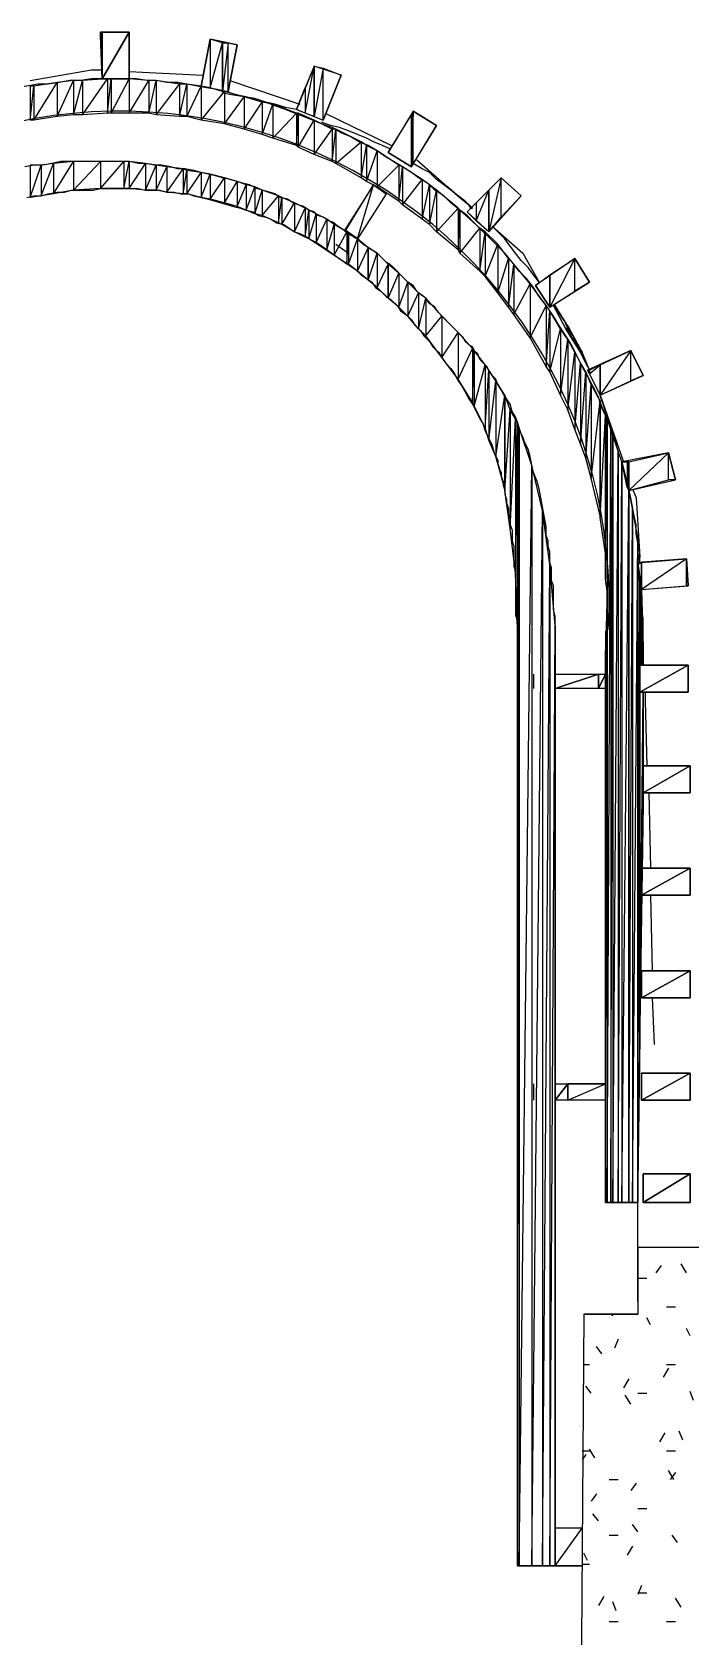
# Model space of a CAD drawing. Extents: x -3 to 1587, y 0 to 1122.
# Drawn here: x 810.4 to 869, y 907 to 1049.8 of the extents above; entities that cross this region are included whole.
import ezdxf

# ---------------------------------------------------------------- set-up
doc = ezdxf.new("R2010")
doc.units = 0
doc.layers.add('Page_1', color=7, linetype='CONTINUOUS')

msp = doc.modelspace()

# ---------------------------------------------------------------- linework, layer by layer
at = {"layer": 'Page_1', "color": 2}
for points in [[(816.48, 1049.7567), (816.48, 1049.4367), (816.48, 1049.4367), (816.48, 1049.7567), (816.48, 1049.4367), (816.64, 1049.7567)], [(816.48, 1049.4367), (816.64, 1049.7567), (816.64, 1045.5967)], [(819.04, 1049.7567), (819.04, 1049.7567), (819.04, 1045.5967), (819.04, 1049.7567), (819.04, 1045.5967), (816.64, 1045.5967)], [(816.64, 1045.5967), (816.64, 1049.7567), (819.04, 1049.7567)], [(825.44, 1044.9567), (826.24, 1049.1167), (826.24, 1044.7967)], [(826.24, 1049.1167), (826.24, 1044.7967), (827.36, 1048.7967)], [(826.24, 1044.7967), (827.36, 1048.7967), (827.36, 1044.4767)], [(827.36, 1044.4767), (827.84, 1044.4767), (827.84, 1048.7967)], [(827.36, 1044.4767), (827.36, 1048.7967), (827.84, 1048.7967)], [(827.84, 1044.4767), (827.84, 1048.7967), (828.64, 1048.6367)], [(812.64, 1045.2767), (812.64, 1042.2367), (814.08, 1045.4367)], [(812.64, 1042.2367), (814.08, 1045.4367), (814.08, 1042.3967)], [(814.08, 1045.4367), (814.08, 1042.3967), (814.88, 1045.4367)], [(814.08, 1042.3967), (814.88, 1045.4367), (814.88, 1042.3967)], [(814.88, 1045.4367), (814.88, 1042.3967), (817.12, 1045.5967)], [(814.88, 1042.3967), (817.12, 1045.5967), (817.12, 1042.5567)], [(817.12, 1045.5967), (817.12, 1042.5567), (817.44, 1045.5967)], [(817.12, 1042.5567), (817.44, 1045.5967), (817.44, 1042.5567)], [(817.44, 1045.5967), (817.44, 1042.5567), (819.04, 1045.5967)], [(817.44, 1042.5567), (819.04, 1045.5967), (819.04, 1042.5567)], [(819.04, 1045.5967), (819.04, 1042.5567), (820.8, 1045.4367)], [(819.04, 1042.5567), (820.8, 1045.4367), (820.8, 1042.5567)], [(820.8, 1045.4367), (820.8, 1042.5567), (821.44, 1045.4367)], [(820.8, 1042.5567), (821.44, 1045.4367), (821.44, 1042.3967)], [(821.44, 1045.4367), (821.44, 1042.3967), (823.52, 1045.1167)], [(834.72, 1044.7967), (834.72, 1042.5567), (835.52, 1046.7167)], [(834.72, 1042.5567), (835.52, 1046.7167), (835.52, 1042.2367)], [(835.52, 1042.2367), (835.52, 1046.7167), (836.32, 1046.5567)], [(835.52, 1042.2367), (836.32, 1041.9167), (836.32, 1046.5567)], [(836.32, 1041.9167), (836.32, 1046.5567), (837.92, 1045.9167)], [(810.24, 1044.9567), (810.24, 1041.9167), (810.56, 1044.9567)], [(810.24, 1041.9167), (810.56, 1044.9567), (810.56, 1041.9167)], [(810.56, 1044.9567), (810.56, 1041.9167), (812.64, 1045.2767)], [(810.56, 1041.9167), (812.64, 1045.2767), (812.64, 1042.2367)], [(821.44, 1042.3967), (823.52, 1045.1167), (823.52, 1042.2367)], [(823.52, 1045.1167), (823.52, 1042.2367), (824.16, 1045.1167)], [(823.52, 1042.2367), (824.16, 1045.1167), (824.16, 1042.2367)], [(824.16, 1045.1167), (824.16, 1042.2367), (825.44, 1044.9567)], [(824.16, 1042.2367), (825.44, 1044.9567), (825.44, 1041.9167)], [(825.44, 1044.9567), (825.44, 1041.9167), (827.52, 1044.4767)], [(825.44, 1041.9167), (827.52, 1044.4767), (827.52, 1041.5967)], [(827.52, 1044.4767), (827.52, 1041.5967), (829.28, 1043.9967)], [(827.52, 1041.5967), (829.28, 1043.9967), (829.28, 1041.1167)], [(829.28, 1043.9967), (829.28, 1041.1167), (830.88, 1043.5167)], [(833.92, 1042.8767), (834.72, 1044.7967), (834.72, 1042.5567)], [(829.28, 1041.1167), (830.88, 1043.5167), (830.88, 1040.6367)], [(830.88, 1043.5167), (830.88, 1040.6367), (831.84, 1043.3567)], [(830.88, 1040.6367), (831.84, 1043.3567), (831.84, 1040.3167)], [(831.84, 1043.3567), (831.84, 1040.3167), (833.92, 1042.5567)], [(831.84, 1040.3167), (833.92, 1042.5567), (833.92, 1039.6767)], [(833.92, 1042.5567), (833.92, 1039.6767), (834.08, 1042.5567)], [(833.92, 1039.6767), (834.08, 1042.5567), (834.08, 1039.5167)], [(834.08, 1042.5567), (834.08, 1039.5167), (835.52, 1041.9167)], [(844.16, 1037.7567), (844.32, 1038.0767), (844.32, 1042.7167)], [(844.16, 1037.7567), (844.16, 1042.3967), (844.32, 1042.7167)], [(844.32, 1038.0767), (844.32, 1042.7167), (846.4, 1041.4367)], [(834.08, 1039.5167), (835.52, 1041.9167), (835.52, 1038.8767)], [(835.52, 1041.9167), (835.52, 1038.8767), (837.12, 1041.1167)], [(835.52, 1038.8767), (837.12, 1041.1167), (837.12, 1038.2367)], [(837.12, 1041.1167), (837.12, 1038.2367), (837.44, 1041.1167)], [(837.12, 1038.2367), (837.44, 1041.1167), (837.44, 1038.0767)], [(837.44, 1041.1167), (837.44, 1038.0767), (839.68, 1039.9967)], [(842.08, 1039.0367), (844.16, 1042.3967), (844.16, 1037.7567)], [(837.44, 1038.0767), (839.68, 1039.9967), (839.68, 1036.7967)], [(839.68, 1039.9967), (839.68, 1036.7967), (840.16, 1039.6767)], [(839.68, 1036.7967), (840.16, 1039.6767), (840.16, 1036.4767)], [(840.16, 1039.6767), (840.16, 1036.4767), (841.12, 1039.1967)], [(812.32, 1038.0767), (812.32, 1035.3567), (814.08, 1038.2367)], [(812.32, 1035.3567), (814.08, 1038.2367), (814.08, 1035.6767)], [(814.08, 1038.2367), (814.08, 1035.6767), (816.48, 1038.2367)], [(814.08, 1035.6767), (816.48, 1038.2367), (816.48, 1035.8367)], [(816.48, 1038.2367), (816.48, 1035.8367), (818.56, 1038.2367)], [(816.48, 1035.8367), (818.56, 1038.2367), (818.56, 1035.8367)], [(818.56, 1038.2367), (818.56, 1035.8367), (819.04, 1038.2367)], [(818.56, 1035.8367), (819.04, 1038.2367), (819.04, 1035.8367)], [(819.04, 1038.2367), (819.04, 1035.8367), (820.48, 1038.0767)], [(840.16, 1036.4767), (841.12, 1039.1967), (841.12, 1035.9967)], [(841.12, 1039.1967), (841.12, 1035.9967), (843.04, 1037.9167)], [(810.24, 1037.9167), (810.24, 1035.0367), (811.2, 1037.9167)], [(810.24, 1035.0367), (811.2, 1037.9167), (811.2, 1035.1967)], [(811.2, 1037.9167), (811.2, 1035.1967), (812.32, 1038.0767)], [(811.2, 1035.1967), (812.32, 1038.0767), (812.32, 1035.3567)], [(819.04, 1035.8367), (820.48, 1038.0767), (820.48, 1035.6767)], [(820.48, 1038.0767), (820.48, 1035.6767), (821.44, 1037.9167)], [(820.48, 1035.6767), (821.44, 1037.9167), (821.44, 1035.6767)], [(821.44, 1037.9167), (821.44, 1035.6767), (822.4, 1037.7567)], [(821.44, 1035.6767), (822.4, 1037.7567), (822.4, 1035.5167)], [(822.4, 1037.7567), (822.4, 1035.5167), (823.84, 1037.5967)], [(822.4, 1035.5167), (823.84, 1037.5967), (823.84, 1035.3567)], [(823.84, 1037.5967), (823.84, 1035.3567), (824.16, 1037.4367)], [(823.84, 1035.3567), (824.16, 1037.4367), (824.16, 1035.3567)], [(824.16, 1037.4367), (824.16, 1035.3567), (825.44, 1037.2767)], [(824.16, 1035.3567), (825.44, 1037.2767), (825.44, 1035.0367)], [(825.44, 1037.2767), (825.44, 1035.0367), (826.24, 1037.1167)], [(825.44, 1035.0367), (826.24, 1037.1167), (826.24, 1034.8767)], [(826.24, 1037.1167), (826.24, 1034.8767), (827.52, 1036.7967)], [(826.24, 1034.8767), (827.52, 1036.7967), (827.52, 1034.5567)], [(827.52, 1036.7967), (827.52, 1034.5567), (828.64, 1036.4767)], [(841.12, 1035.9967), (843.04, 1037.9167), (843.04, 1034.7167)], [(843.04, 1037.9167), (843.04, 1034.7167), (843.36, 1037.7567)], [(843.04, 1034.7167), (843.36, 1037.7567), (843.36, 1034.3967)], [(843.36, 1037.7567), (843.36, 1034.3967), (845.12, 1036.6367)], [(851.04, 1031.9967), (852.16, 1033.2767), (852.16, 1036.7967)], [(851.04, 1031.9967), (851.04, 1035.6767), (852.16, 1036.7967)], [(852.16, 1033.2767), (852.16, 1036.7967), (853.92, 1035.1967)], [(827.52, 1034.5567), (828.64, 1036.4767), (828.64, 1034.2367)], [(828.64, 1036.4767), (828.64, 1034.2367), (829.44, 1036.1567)], [(828.64, 1034.2367), (829.44, 1036.1567), (829.44, 1033.9167)], [(829.44, 1036.1567), (829.44, 1033.9167), (830.24, 1035.9967)], [(829.44, 1033.9167), (830.24, 1035.9967), (830.24, 1033.5967)], [(830.24, 1035.9967), (830.24, 1033.5967), (830.88, 1035.6767)], [(830.24, 1033.5967), (830.88, 1035.6767), (830.88, 1033.4367)], [(830.88, 1035.6767), (830.88, 1033.4367), (832.32, 1035.1967)], [(838.24, 1032.1567), (838.24, 1032.1567), (839.36, 1031.3567), (838.24, 1032.1567), (839.36, 1031.3567), (839.04, 1031.5167), (838.24, 1032.1567), (839.36, 1031.3567), (840.8, 1036.1567)], [(839.36, 1031.3567), (840.8, 1036.1567), (841.92, 1035.3567)], [(841.92, 1035.3567), (841.92, 1035.3567), (841.92, 1035.3567), (840.8, 1036.1567), (840.8, 1036.1567)], [(843.36, 1034.3967), (845.12, 1036.6367), (845.12, 1033.1167)], [(845.12, 1036.6367), (845.12, 1033.1167), (845.76, 1036.1567)], [(845.12, 1033.1167), (845.76, 1036.1567), (845.76, 1032.6367)], [(845.76, 1036.1567), (845.76, 1032.6367), (846.4, 1035.6767)], [(845.76, 1032.6367), (846.4, 1035.6767), (846.4, 1031.9967)], [(846.4, 1035.6767), (846.4, 1031.9967), (848.32, 1034.0767)], [(849.92, 1034.5567), (849.92, 1032.9567), (851.04, 1035.6767)], [(849.92, 1032.9567), (851.04, 1035.6767), (851.04, 1031.9967)], [(830.88, 1033.4367), (832.32, 1035.1967), (832.32, 1032.7967)], [(832.32, 1035.1967), (832.32, 1032.7967), (832.64, 1035.0367)], [(832.32, 1032.7967), (832.64, 1035.0367), (832.64, 1032.6367)], [(832.64, 1035.0367), (832.64, 1032.6367), (833.76, 1034.5567)], [(832.64, 1032.6367), (833.76, 1034.5567), (833.76, 1031.9967)], [(833.76, 1034.5567), (833.76, 1031.9967), (834.72, 1034.0767)], [(833.76, 1031.9967), (834.72, 1034.0767), (834.72, 1031.5167)], [(834.72, 1034.0767), (834.72, 1031.5167), (835.04, 1033.9167)], [(834.72, 1031.5167), (835.04, 1033.9167), (835.04, 1031.3567)], [(835.04, 1033.9167), (835.04, 1031.3567), (835.68, 1033.5967)], [(846.4, 1031.9967), (848.32, 1034.0767), (848.32, 1030.3967)], [(848.32, 1034.0767), (848.32, 1030.3967), (848.48, 1033.9167)], [(848.32, 1030.3967), (848.48, 1033.9167), (848.48, 1030.0767)], [(848.48, 1033.9167), (848.48, 1030.0767), (850.24, 1032.3167)], [(849.12, 1033.7567), (849.92, 1034.5567), (849.92, 1032.9567)], [(835.04, 1031.3567), (835.68, 1033.5967), (835.68, 1031.0367)], [(835.68, 1033.5967), (835.68, 1031.0367), (836.64, 1033.1167)], [(835.68, 1031.0367), (836.64, 1033.1167), (836.64, 1030.3967)], [(836.64, 1033.1167), (836.64, 1030.3967), (837.28, 1032.6367)], [(836.64, 1030.3967), (837.28, 1032.6367), (837.28, 1029.9167)], [(837.28, 1032.6367), (837.28, 1029.9167), (838.4, 1031.9967)], [(837.28, 1029.9167), (838.4, 1031.9967), (838.4, 1029.1167)], [(838.4, 1031.9967), (838.4, 1029.1167), (838.56, 1031.8367)], [(838.4, 1029.1167), (838.56, 1031.8367), (838.56, 1029.1167)], [(838.56, 1031.8367), (838.56, 1029.1167), (839.36, 1031.3567)], [(838.56, 1029.1167), (839.36, 1031.3567), (839.36, 1028.4767)], [(839.04, 1031.5167), (839.04, 1031.5167), (839.36, 1031.3567), (839.04, 1031.5167), (839.36, 1031.3567), (839.2, 1031.5167)], [(839.36, 1031.3567), (839.2, 1031.5167), (839.2, 1031.5167)], [(839.36, 1031.3567), (839.36, 1028.4767), (840.32, 1030.5567)], [(848.48, 1030.0767), (850.24, 1032.3167), (850.24, 1028.4767)], [(850.24, 1032.3167), (850.24, 1028.4767), (850.72, 1031.9967)], [(850.24, 1028.4767), (850.72, 1031.9967), (850.72, 1027.9967)], [(850.72, 1031.9967), (850.72, 1027.9967), (851.84, 1030.8767)], [(839.36, 1028.4767), (840.32, 1030.5567), (840.32, 1027.6767)], [(840.32, 1030.5567), (840.32, 1027.6767)], [(840.32, 1027.6767), (840.32, 1030.5567), (840.32, 1030.5567)], [(840.32, 1030.5567), (840.32, 1027.6767), (841.12, 1030.0767)], [(840.32, 1027.6767), (841.12, 1030.0767), (841.12, 1027.0367)], [(841.12, 1030.0767), (841.12, 1027.0367), (842.08, 1029.1167)], [(850.72, 1027.9967), (851.84, 1030.8767), (851.84, 1026.5567)], [(851.84, 1030.8767), (851.84, 1026.5567), (852.8, 1029.5967)], [(851.84, 1026.5567), (852.8, 1029.5967), (852.8, 1025.2767)], [(852.8, 1029.5967), (852.8, 1025.2767), (853.28, 1029.1167)], [(856.48, 1025.2767), (858.72, 1026.7167), (858.72, 1029.5967)], [(856.48, 1025.2767), (856.48, 1028.1567), (858.72, 1029.5967)], [(858.72, 1026.7167), (858.72, 1029.5967), (860, 1027.5167)], [(841.12, 1027.0367), (842.08, 1029.1167), (842.08, 1026.0767)], [(842.08, 1029.1167), (842.08, 1026.0767)], [(842.08, 1026.0767), (842.08, 1029.1167), (842.08, 1029.1167)], [(842.08, 1029.1167), (842.08, 1026.0767), (843.04, 1028.3167)], [(842.08, 1026.0767), (843.04, 1028.3167), (843.04, 1025.2767)], [(843.04, 1028.3167), (843.04, 1025.2767), (843.84, 1027.5167)], [(852.8, 1025.2767), (853.28, 1029.1167), (853.28, 1024.6367)], [(853.28, 1029.1167), (853.28, 1024.6367), (854.72, 1027.3567)], [(843.04, 1025.2767), (843.84, 1027.5167), (843.84, 1024.4767)], [(843.84, 1027.5167), (843.84, 1024.4767), (844.8, 1026.5567)], [(853.28, 1024.6367), (854.72, 1027.3567), (854.72, 1022.5567)], [(854.72, 1027.3567), (854.72, 1022.5567), (856.16, 1025.4367)], [(855.2, 1027.1967), (856.48, 1028.1567), (856.48, 1025.2767)], [(843.84, 1024.4767), (844.8, 1026.5567), (844.8, 1023.3567)], [(844.8, 1026.5567), (844.8, 1023.3567), (845.44, 1026.0767)], [(844.8, 1023.3567), (845.44, 1026.0767), (845.44, 1022.7167)], [(845.44, 1026.0767), (845.44, 1022.7167), (846.88, 1024.4767)], [(854.72, 1022.5567), (856.16, 1025.4367), (856.16, 1019.9967)], [(856.16, 1025.4367), (856.16, 1019.9967), (856.48, 1024.9567)], [(845.44, 1022.7167), (846.88, 1024.4767), (846.88, 1020.7967)], [(846.88, 1024.4767), (846.88, 1020.7967), (848.32, 1023.0367)], [(856.16, 1019.9967), (856.48, 1024.9567), (856.48, 1019.5167)], [(856.48, 1024.9567), (856.48, 1019.5167), (857.44, 1023.3567)], [(846.88, 1020.7967), (848.32, 1023.0367), (848.32, 1018.8767)], [(848.32, 1023.0367), (848.32, 1018.8767), (849.6, 1021.5967)], [(856.48, 1019.5167), (857.44, 1023.3567), (857.44, 1017.4367)], [(857.44, 1023.3567), (857.44, 1017.4367), (858.08, 1022.3967)], [(848.32, 1018.8767), (849.6, 1021.5967), (849.6, 1016.7967)], [(849.6, 1021.5967), (849.6, 1016.7967), (849.76, 1021.4367)], [(849.6, 1016.7967), (849.76, 1021.4367), (849.76, 1016.4767)], [(849.76, 1021.4367), (849.76, 1016.4767), (850.72, 1020.1567)], [(857.44, 1017.4367), (858.08, 1022.3967), (858.08, 1016.1567)], [(858.08, 1022.3967), (858.08, 1016.1567), (858.72, 1021.2767)], [(858.08, 1016.1567), (858.72, 1021.2767), (858.72, 1014.3967)], [(858.72, 1021.2767), (858.72, 1014.3967), (859.2, 1020.3167)], [(860.96, 1017.4367), (863.68, 1018.7167), (863.68, 1021.4367)], [(860.96, 1017.4367), (860.96, 1020.1567), (863.68, 1021.4367)], [(863.68, 1018.7167), (863.68, 1021.4367), (864.8, 1019.1967)], [(849.76, 1016.4767), (850.72, 1020.1567), (850.72, 1014.5567)], [(850.72, 1020.1567), (850.72, 1014.5567), (851.04, 1019.6767)], [(850.72, 1014.5567), (851.04, 1019.6767), (851.04, 1013.4367)], [(851.04, 1019.6767), (851.04, 1013.4367), (851.68, 1018.7167)], [(858.72, 1014.3967), (859.2, 1020.3167), (859.2, 1013.1167)], [(859.2, 1020.3167), (859.2, 1013.1167), (859.68, 1019.5167)], [(859.84, 1019.6767), (860, 1019.6767), (860, 1019.3567)], [(860, 1019.6767), (860, 1019.3567), (860.96, 1020.1567)], [(860, 1019.3567), (860.96, 1020.1567), (860.96, 1017.4367)], [(851.04, 1013.4367), (851.68, 1018.7167), (851.68, 1011.9967)], [(851.68, 1018.7167), (851.68, 1011.9967), (852.48, 1017.4367)], [(859.2, 1013.1167), (859.68, 1019.5167), (859.68, 1011.8367)], [(859.68, 1019.5167), (859.68, 1011.8367), (860.16, 1018.3967)], [(859.68, 1011.8367), (860.16, 1018.3967), (860.16, 1010.0767)], [(860.16, 1018.3967), (860.16, 1010.0767), (860.96, 1016.9567)], [(851.68, 1011.9967), (852.48, 1017.4367), (852.48, 1009.1167)], [(852.48, 1017.4367), (852.48, 1009.1167), (852.48, 1008.9567)], [(852.48, 1009.1167), (852.48, 1017.4367), (852.48, 1017.4367)], [(852.48, 1017.4367), (852.48, 1008.9567), (852.96, 1016.1567)], [(860.16, 1010.0767), (860.96, 1016.9567), (860.96, 1006.7167)], [(860.96, 1016.9567), (860.96, 1006.7167), (860.96, 1016.7967)], [(860.96, 1006.7167), (860.96, 1016.7967), (860.96, 1006.5567)], [(860.96, 1016.7967), (860.96, 1006.5567), (861.44, 1015.6767)], [(852.48, 1008.9567), (852.96, 1016.1567), (852.96, 1005.5967)], [(852.96, 1016.1567), (852.96, 1005.5967), (853.44, 1015.3567)], [(852.96, 1005.5967), (853.44, 1015.3567), (853.44, 1001.5967)], [(853.44, 1015.3567), (853.44, 1001.5967), (853.6, 1015.0367)], [(860.96, 1006.5567), (861.44, 1015.6767), (861.44, 1003.3567)], [(861.44, 1015.6767), (861.44, 1003.3567), (861.44, 1015.3567)], [(861.44, 1003.3567), (861.44, 1015.3567), (861.44, 1001.1167)], [(861.44, 1015.3567), (861.44, 1001.1167), (861.6, 1015.1967)], [(853.44, 1001.5967), (853.6, 1015.0367), (853.6, 996.6367)], [(853.6, 1015.0367), (853.6, 996.6367), (853.6, 913.2767)], [(853.6, 996.6367), (853.6, 1015.0367), (853.6, 1015.0367)], [(853.6, 1015.0367), (853.6, 913.2767), (853.76, 1014.5567)], [(853.6, 913.2767), (853.76, 1014.5567), (853.76, 913.2767)], [(853.76, 1014.5567), (853.76, 913.2767), (854.88, 1011.1967)], [(861.44, 1001.1167), (861.6, 1015.1967), (861.6, 999.9967)], [(861.6, 1015.1967), (861.6, 945.5967), (861.92, 1014.5567)], [(861.6, 945.5967), (861.92, 1014.5567), (861.92, 945.5967)], [(861.92, 1014.5567), (861.92, 945.5967), (862.08, 1014.0767)], [(861.92, 945.5967), (862.08, 1014.0767), (862.08, 945.5967)], [(862.08, 1014.0767), (862.08, 945.5967), (862.56, 1012.4767)], [(862.08, 945.5967), (862.56, 1012.4767), (862.56, 945.5967)], [(862.56, 1012.4767), (862.56, 945.5967), (862.88, 1011.5167)], [(853.76, 913.2767), (854.88, 1011.1967), (854.88, 913.2767)], [(854.88, 1011.1967), (854.88, 913.2767), (855.84, 1007.1967)], [(862.56, 945.5967), (862.88, 1011.5167), (862.88, 945.5967)], [(862.88, 1011.5167), (863.36, 1011.5167), (863.36, 1009.2767)], [(862.88, 1011.5167), (862.88, 945.5967), (863.52, 1008.9567)], [(863.36, 1011.5167), (863.36, 1009.2767), (863.52, 1011.5167)], [(863.36, 1009.2767), (863.52, 1011.5167), (863.52, 1008.9567)], [(863.52, 1008.9567), (867.04, 1009.9167), (867.04, 1012.3167)], [(863.52, 1008.9567), (863.52, 1011.5167), (867.04, 1012.3167)], [(867.04, 1009.9167), (867.04, 1012.3167), (867.68, 1009.9167)], [(862.88, 945.5967), (863.52, 1008.9567), (863.52, 945.5967)], [(863.52, 1009.1167), (863.52, 1009.1167), (863.52, 945.5967), (863.52, 1009.1167), (863.52, 945.5967), (863.52, 1008.9567), (863.52, 1009.1167), (863.52, 945.5967), (863.84, 1007.3567)], [(854.88, 913.2767), (855.84, 1007.1967), (855.84, 913.2767)], [(855.84, 1007.1967), (855.84, 913.2767), (856.48, 1002.3967)], [(863.52, 945.5967), (863.84, 1007.3567), (863.84, 945.5967)], [(863.84, 1007.3567), (863.84, 945.5967), (864.32, 1004.7967)], [(863.84, 945.5967), (864.32, 1004.7967), (864.32, 945.5967)], [(864.32, 1003.5167), (864.32, 1003.5167), (864.32, 945.5967), (864.32, 1003.5167), (864.32, 945.5967), (864.32, 1004.7967)], [(864.32, 1003.5167), (864.32, 945.5967), (864.32, 1003.3567)], [(864.32, 1002.5567), (864.32, 1003.3567), (864.48, 1002.5567)], [(864.32, 945.5967), (864.32, 1003.3567), (864.32, 947.3567)], [(864.32, 1002.5567), (864.32, 1002.3967), (864.32, 1002.3967), (864.32, 1002.5567), (864.32, 1002.3967), (864.64, 1002.5567)], [(864.32, 1002.3967), (864.64, 1002.5567), (864.64, 1000.1567)], [(864.32, 1002.5567), (864.32, 947.3567), (864.48, 1000.7967)], [(864.64, 1000.1567), (868.64, 1000.4767), (868.64, 1002.8767)], [(864.64, 1000.1567), (864.64, 1002.5567), (868.64, 1002.8767)], [(868.64, 1000.4767), (868.64, 1002.8767), (868.8, 1000.4767)], [(855.84, 913.2767), (856.48, 1002.3967), (856.48, 913.2767)], [(856.48, 1002.3967), (856.48, 913.2767), (856.96, 996.9567)], [(861.44, 994.7167), (861.44, 945.5967), (861.6, 999.9967)], [(861.44, 945.5967), (861.6, 999.9967), (861.6, 945.5967)], [(864.32, 947.3567), (864.48, 1000.7967), (864.48, 960.3167)], [(864.48, 1000.7967), (864.48, 993.4367), (864.64, 1000.1567)], [(864.48, 993.4367), (864.64, 1000.1567), (864.64, 993.4367)], [(864.64, 1000.1567), (864.64, 993.4367)], [(864.64, 993.4367), (864.64, 1000.1567), (864.64, 1000.1567)], [(864.64, 993.4367), (864.64, 1000.1567), (864.8, 995.0367)], [(856.48, 913.2767), (856.96, 996.9567), (856.96, 913.2767)], [(856.96, 916.6367), (856.96, 916.6367), (856.96, 913.2767), (856.96, 916.6367), (856.96, 913.2767), (856.96, 996.9567), (856.96, 916.6367), (856.96, 913.2767), (859.36, 916.6367)], [(861.44, 945.5967), (861.44, 994.7167), (861.44, 994.7167)], [(864.8, 995.0367), (864.8, 995.0367), (864.8, 993.4367), (864.8, 995.0367), (864.8, 993.4367), (864.64, 993.4367)], [(856.96, 991.3567), (856.96, 992.6367), (856.96, 992.6367)], [(856.96, 992.6367), (856.96, 992.6367), (856.96, 991.3567), (856.96, 992.6367), (856.96, 991.3567)], [(856.96, 991.3567), (856.96, 992.6367), (856.96, 992.6367)], [(856.96, 992.6367), (856.96, 992.6367), (856.96, 991.3567)], [(860.8, 992.6367), (860.8, 992.6367), (860.8, 991.3567), (860.8, 992.6367), (860.8, 991.3567), (856.96, 991.3567)], [(856.96, 991.3567), (856.96, 992.6367), (860.8, 992.6367)], [(860.8, 991.3567), (860.8, 992.6367), (860.8, 992.6367)], [(861.44, 992.6367), (861.44, 992.6367), (861.44, 991.3567), (861.44, 992.6367), (861.44, 991.3567), (860.8, 991.3567)], [(860.8, 991.3567), (860.8, 992.6367), (861.44, 992.6367)], [(864.48, 993.4367), (864.48, 991.0367), (864.48, 991.0367)], [(868.8, 993.4367), (868.8, 993.4367), (868.8, 991.0367), (868.8, 993.4367), (868.8, 991.0367), (864.48, 991.0367)], [(864.48, 991.0367), (864.48, 993.4367), (868.8, 993.4367)], [(864.48, 993.4367), (864.48, 960.3167), (864.48, 991.0367)], [(864.48, 960.3167), (864.48, 991.0367), (864.48, 961.2767)], [(864.48, 991.0367), (864.48, 961.2767), (864.8, 991.0367)], [(864.48, 961.2767), (864.8, 991.0367), (864.8, 981.1167)], [(864.8, 984.4767), (864.8, 991.0367), (864.8, 991.0367)], [(864.8, 991.0367), (864.8, 991.0367), (864.8, 984.4767), (864.8, 991.0367), (864.8, 984.4767)], [(864.8, 984.4767), (864.8, 991.0367), (864.8, 991.0367)], [(864.8, 991.0367), (864.8, 991.0367), (864.8, 984.4767)], [(864.8, 984.4767), (864.8, 982.0767), (864.8, 982.0767)], [(868.96, 984.4767), (868.96, 984.4767), (868.96, 982.0767), (868.96, 984.4767), (868.96, 982.0767), (864.8, 982.0767)], [(864.8, 982.0767), (864.8, 984.4767), (868.96, 984.4767)], [(864.8, 981.1167), (864.8, 984.4767), (864.8, 982.0767)], [(864.64, 975.3567), (864.64, 972.9567), (864.64, 972.9567)], [(868.96, 975.3567), (868.96, 975.3567), (868.96, 972.9567), (868.96, 975.3567), (868.96, 972.9567), (864.64, 972.9567)], [(864.64, 972.9567), (864.64, 975.3567), (868.96, 975.3567)], [(864.64, 966.2367), (864.64, 963.9967), (864.64, 963.9967), (864.64, 966.2367), (864.64, 966.2367), (864.64, 966.2367), (864.64, 963.9967)], [(864.64, 963.9967), (864.64, 966.2367), (864.64, 963.8367)], [(868.96, 966.2367), (868.96, 966.2367), (868.96, 963.8367), (868.96, 966.2367), (868.96, 963.8367), (864.64, 963.8367)], [(864.64, 963.8367), (864.64, 966.2367), (868.96, 966.2367)], [(864.64, 957.1167), (864.64, 954.7167), (864.64, 954.7167)], [(868.96, 957.1167), (868.96, 957.1167), (868.96, 954.7167), (868.96, 957.1167), (868.96, 954.7167), (864.64, 954.7167)], [(864.64, 954.7167), (864.64, 957.1167), (868.96, 957.1167)], [(856.96, 954.7167), (856.96, 956.1567), (856.96, 956.1567)], [(856.96, 956.1567), (856.96, 956.1567), (856.96, 954.7167), (856.96, 956.1567), (856.96, 954.7167)], [(858.08, 956.1567), (858.08, 956.1567), (858.08, 954.7167), (858.08, 956.1567), (858.08, 954.7167), (856.96, 954.7167)], [(856.96, 954.7167), (856.96, 956.1567), (858.08, 956.1567)], [(858.08, 954.7167), (858.08, 956.1567), (858.08, 956.1567)], [(858.08, 956.1567), (858.08, 954.7167), (861.44, 956.1567)], [(858.08, 954.7167), (861.44, 956.1567), (861.44, 954.7167)], [(861.44, 954.7167), (861.44, 954.7167), (861.44, 954.7167), (861.44, 956.1567), (861.44, 956.1567)], [(864.8, 948.1567), (864.8, 945.5967), (864.8, 945.5967)], [(868.96, 948.1567), (868.96, 948.1567), (868.96, 945.5967), (868.96, 948.1567), (868.96, 945.5967), (864.8, 945.5967)], [(864.8, 945.5967), (864.8, 948.1567), (868.96, 948.1567)], [(856.96, 913.2767), (859.36, 916.6367), (859.36, 913.2767)]]:
    msp.add_lwpolyline(points, close=True, dxfattribs=at)
at = {"layer": 'Page_1', "color": 7}
for points in [[(819.04, 1049.7567), (816.48, 1049.7567), (816.64, 1045.5967), (819.04, 1045.5967)], [(828.64, 1048.6367), (826.24, 1049.1167), (825.44, 1044.9567), (827.84, 1044.4767)], [(837.92, 1045.9167), (835.52, 1046.7167), (833.92, 1042.8767), (836.32, 1041.9167)], [(846.4, 1041.4367), (844.32, 1042.7167), (842.08, 1039.0367), (844.16, 1037.7567)], [(853.92, 1035.1967), (852.16, 1036.7967), (849.12, 1033.7567), (851.04, 1031.9967)], [(860, 1027.5167), (858.72, 1029.5967), (855.2, 1027.1967), (856.48, 1025.2767)], [(864.8, 1019.1967), (863.68, 1021.4367), (859.84, 1019.6767), (860.96, 1017.4367)], [(867.68, 1009.9167), (867.04, 1012.3167), (862.88, 1011.5167), (863.52, 1008.9567)], [(868.8, 1000.4767), (868.64, 1002.8767), (864.32, 1002.5567), (864.64, 1000.1567)], [(868.8, 991.0367), (868.8, 993.4367), (864.48, 993.4367), (864.48, 991.0367)], [(868.96, 982.0767), (868.96, 984.4767), (864.8, 984.4767), (864.8, 982.0767)], [(868.96, 972.9567), (868.96, 975.3567), (864.64, 975.3567), (864.64, 972.9567)], [(868.96, 963.8367), (868.96, 966.2367), (864.64, 966.2367), (864.64, 963.8367)], [(868.96, 954.7167), (868.96, 957.1167), (864.64, 957.1167), (864.64, 954.7167)], [(868.96, 945.5967), (868.96, 948.1567), (864.8, 948.1567), (864.8, 945.5967)], [(859.52, 935.6767), (859.2, 894.0767), (862.08, 894.0767), (883.52, 894.2367), (883.52, 903.1967), (883.2, 941.5967), (864.32, 941.5967), (864.32, 935.6767)], [(864.32, 936.7967)]]:
    msp.add_lwpolyline(points, close=True, dxfattribs=at)
for points in [[(816.64, 1045.5967), (815.68, 1045.5967), (814.72, 1045.4367), (813.76, 1045.4367), (812.8, 1045.2767), (811.84, 1045.1167), (810.88, 1045.1167), (809.92, 1044.9567), (808.96, 1044.7967)], [(810.24, 1045.4367), (815.68, 1046.3967), (816.64, 1046.3967)], [(862.88, 1011.5167), (862.56, 1012.4767), (862.24, 1013.4367), (861.92, 1014.3967), (861.6, 1015.3567), (861.12, 1016.3167), (860.8, 1017.2767), (860.32, 1018.2367), (859.84, 1019.1967), (859.36, 1019.9967), (858.88, 1020.9567), (858.4, 1021.9167), (857.92, 1022.7167), (857.28, 1023.6767), (856.8, 1024.4767), (856.16, 1025.4367), (855.52, 1026.2367), (855.04, 1027.0367), (854.4, 1027.8367), (853.76, 1028.4767), (853.12, 1029.2767), (852.48, 1030.0767), (851.84, 1030.7167), (851.2, 1031.3567), (850.56, 1031.9967), (849.76, 1032.7967), (849.12, 1033.4367), (848.48, 1033.9167), (847.68, 1034.5567), (847.04, 1035.1967), (846.24, 1035.6767), (845.6, 1036.3167), (844.8, 1036.7967), (844.16, 1037.2767), (843.36, 1037.7567), (842.56, 1038.2367), (841.76, 1038.7167), (841.12, 1039.1967), (840.32, 1039.6767), (839.52, 1039.9967), (838.72, 1040.4767), (837.92, 1040.7967), (837.12, 1041.2767), (836.16, 1041.5967), (835.36, 1041.9167), (834.56, 1042.2367), (833.76, 1042.5567), (832.96, 1042.8767), (832, 1043.1967), (831.2, 1043.5167), (830.4, 1043.6767), (829.44, 1043.9967), (828.64, 1044.1567), (827.68, 1044.4767), (826.88, 1044.6367), (825.92, 1044.7967), (825.12, 1044.9567), (824.16, 1045.1167), (823.36, 1045.2767), (822.4, 1045.2767), (821.44, 1045.4367), (820.64, 1045.4367), (819.68, 1045.5967), (818.72, 1045.5967), (817.76, 1045.5967)], [(819.04, 1046.2367), (825.6, 1045.9167)], [(828, 1045.4367), (834.24, 1043.3567)], [(826.08, 1044.7967), (825.92, 1044.7967)], [(834.72, 1042.5567), (833.92, 1042.8767), (832.96, 1043.0367), (832, 1043.3567), (831.2, 1043.5167), (830.24, 1043.8367), (829.28, 1043.9967), (828.32, 1044.1567), (827.36, 1044.3167)], [(836.48, 1042.5567), (842.4, 1039.6767)], [(842.24, 1039.3567), (841.6, 1039.6767), (840.8, 1039.9967), (840.16, 1040.3167), (839.36, 1040.6367), (838.56, 1040.9567), (837.76, 1041.2767), (836.96, 1041.4367), (836.16, 1041.7567)], [(859.36, 916.6367), (856.96, 916.6367), (856.96, 996.6367), (856.96, 997.1167), (856.96, 997.7567), (856.8, 998.3967), (856.8, 998.8767), (856.8, 999.3567), (856.8, 999.9967), (856.8, 1000.4767), (856.64, 1000.9567), (856.64, 1001.4367), (856.64, 1002.0767), (856.48, 1002.5567), (856.48, 1003.0367), (856.48, 1003.5167), (856.32, 1003.9967), (856.32, 1004.4767), (856.16, 1004.9567), (856.16, 1005.2767), (856.16, 1005.7567), (856, 1006.5567), (855.84, 1007.5167), (855.68, 1008.3167), (855.52, 1009.1167), (855.36, 1009.7567), (855.04, 1010.5567), (854.88, 1011.1967), (854.72, 1011.9967), (854.56, 1012.6367), (854.24, 1013.2767), (854.08, 1013.7567), (853.76, 1014.3967), (853.6, 1015.0367), (853.44, 1015.5167), (853.12, 1015.9967), (852.96, 1016.6367), (852.64, 1017.1167), (852.32, 1017.5967), (852.16, 1017.9167), (851.84, 1018.3967), (851.68, 1018.8767), (851.36, 1019.1967), (851.04, 1019.6767), (850.88, 1019.9967), (850.56, 1020.3167), (850.24, 1020.6367), (850.08, 1021.1167), (849.76, 1021.4367), (849.6, 1021.7567), (849.28, 1021.9167), (848.96, 1022.2367), (848.8, 1022.5567), (848.48, 1022.8767), (848.32, 1023.0367), (848, 1023.3567), (847.52, 1023.8367), (847.04, 1024.3167), (846.56, 1024.7967), (846.24, 1025.2767), (845.76, 1025.5967), (845.44, 1026.0767), (844.96, 1026.3967), (844.64, 1026.7167), (844.32, 1027.1967), (843.84, 1027.5167), (843.52, 1027.8367), (843.2, 1028.1567), (842.88, 1028.4767), (842.56, 1028.7967), (842.24, 1029.1167), (841.92, 1029.2767), (841.28, 1029.9167), (840.64, 1030.3967), (839.84, 1030.8767), (839.52, 1031.1967), (839.2, 1031.5167), (838.72, 1031.6767), (838.4, 1031.9967), (838.08, 1032.1567), (837.6, 1032.4767), (837.28, 1032.7967), (836.8, 1032.9567), (836.32, 1033.2767), (835.84, 1033.4367), (835.52, 1033.7567), (835.04, 1033.9167), (834.56, 1034.2367), (834.08, 1034.3967), (833.6, 1034.5567), (833.12, 1034.8767), (832.48, 1035.0367), (832, 1035.3567), (831.52, 1035.5167), (830.88, 1035.6767), (830.4, 1035.8367), (829.76, 1036.1567), (829.12, 1036.3167), (828.64, 1036.4767), (828, 1036.6367), (827.36, 1036.7967), (826.72, 1036.9567), (826.08, 1037.1167), (825.44, 1037.2767), (824.8, 1037.4367), (824, 1037.5967), (823.36, 1037.5967), (822.72, 1037.7567), (821.92, 1037.9167), (821.28, 1037.9167), (820.48, 1038.0767), (819.84, 1038.0767), (819.04, 1038.2367), (818.24, 1038.2367), (817.6, 1038.2367), (816.8, 1038.2367), (816, 1038.2367), (815.2, 1038.2367), (814.4, 1038.2367), (813.76, 1038.2367), (812.96, 1038.2367), (812.16, 1038.0767), (811.36, 1037.9167), (810.56, 1037.9167), (809.76, 1037.7567)], [(844.64, 1038.3967), (847.36, 1035.9967)], [(849.6, 1034.0767), (848.96, 1034.7167), (848.32, 1035.1967), (847.68, 1035.6767), (847.04, 1036.1567), (846.4, 1036.6367), (845.76, 1037.2767), (845.12, 1037.5967), (844.32, 1038.0767)], [(809.92, 1035.0367), (810.56, 1035.1967), (811.2, 1035.1967), (811.84, 1035.3567), (812.64, 1035.5167), (813.28, 1035.5167), (813.92, 1035.6767), (814.56, 1035.6767), (815.2, 1035.6767), (815.84, 1035.6767), (816.48, 1035.8367), (817.28, 1035.8367), (817.92, 1035.8367), (818.56, 1035.8367), (819.2, 1035.8367), (819.84, 1035.8367), (820.48, 1035.6767), (821.12, 1035.6767), (821.76, 1035.6767), (822.4, 1035.5167), (823.04, 1035.5167), (823.68, 1035.3567), (824.32, 1035.3567), (824.8, 1035.1967), (825.44, 1035.0367), (826.08, 1034.8767), (826.72, 1034.7167), (827.2, 1034.5567), (827.84, 1034.3967), (828.32, 1034.2367), (828.96, 1034.0767), (829.44, 1033.9167), (830.08, 1033.7567), (830.56, 1033.4367), (831.2, 1033.2767), (831.68, 1033.1167), (832.16, 1032.7967), (832.8, 1032.6367), (833.28, 1032.3167), (833.76, 1031.9967), (834.24, 1031.8367), (834.88, 1031.5167), (835.36, 1031.1967), (835.84, 1030.8767), (836.32, 1030.5567), (836.8, 1030.2367), (837.28, 1029.9167), (837.76, 1029.5967), (838.24, 1029.2767), (838.72, 1028.9567), (839.2, 1028.6367), (839.68, 1028.1567), (840.16, 1027.8367), (840.64, 1027.5167), (840.96, 1027.0367), (841.44, 1026.7167), (841.92, 1026.2367), (842.4, 1025.9167), (842.88, 1025.4367), (843.2, 1024.9567), (843.68, 1024.6367), (844.16, 1024.1567), (844.48, 1023.6767), (844.96, 1023.1967), (845.28, 1022.7167), (845.76, 1022.2367), (846.08, 1021.7567), (846.56, 1021.2767), (846.88, 1020.7967), (847.2, 1020.3167), (847.68, 1019.8367), (848, 1019.3567), (848.32, 1018.7167), (848.64, 1018.2367), (848.96, 1017.7567), (849.28, 1017.1167), (849.6, 1016.6367), (849.92, 1015.9967), (850.24, 1015.3567), (850.56, 1014.8767), (850.72, 1014.2367), (851.04, 1013.5967), (851.36, 1012.9567), (851.52, 1012.3167), (851.84, 1011.6767), (851.84, 1011.3567), (852, 1010.8767), (852.16, 1010.5567), (852.16, 1010.2367), (852.32, 1009.7567), (852.32, 1009.4367), (852.48, 1008.9567), (852.48, 1008.6367), (852.64, 1008.1567), (852.64, 1007.8367), (852.8, 1007.3567), (852.8, 1006.8767), (852.96, 1006.3967), (852.96, 1005.9167), (853.12, 1005.4367), (853.12, 1004.9567), (853.12, 1004.4767), (853.28, 1003.9967), (853.28, 1003.3567), (853.28, 1002.8767), (853.28, 1002.2367), (853.44, 1001.7567), (853.44, 1001.1167), (853.44, 1000.4767), (853.44, 999.9967), (853.44, 999.3567), (853.44, 998.7167), (853.44, 997.9167), (853.6, 997.2767), (853.6, 996.6367), (853.6, 913.2767), (859.36, 913.2767)], [(838.24, 1031.9967), (840.8, 1036.1567)], [(841.92, 1035.3567), (839.36, 1031.3567)], [(855.52, 1027.5167), (855.04, 1028.1567), (854.56, 1028.7967), (853.92, 1029.4367), (853.44, 1030.0767), (852.96, 1030.7167), (852.48, 1031.3567), (852, 1031.8367), (851.36, 1032.4767)], [(851.36, 1032.4767), (854.08, 1030.0767), (855.52, 1027.5167)], [(837.44, 1030.8767), (838.56, 1030.0767)], [(860, 1019.6767), (859.68, 1020.4767), (859.36, 1021.2767), (858.88, 1022.0767), (858.56, 1022.7167), (858.08, 1023.3567), (857.76, 1024.1567), (857.28, 1024.7967), (856.8, 1025.4367)], [(859.84, 1019.9967), (860, 1019.6767)], [(862.24, 1013.5967), (862.08, 1014.0767), (861.92, 1014.5567), (861.76, 1015.0367), (861.6, 1015.5167), (861.44, 1015.9967), (861.28, 1016.4767), (861.12, 1016.9567), (860.96, 1017.4367)], [(860.96, 1017.4367), (863.04, 1011.5167)], [(864.48, 1002.7167), (864.48, 1003.0367), (864.48, 1003.5167), (864.32, 1004.3167), (864.16, 1005.1167), (864.16, 1005.9167), (864, 1006.7167), (863.84, 1007.5167), (863.68, 1008.3167), (863.52, 1009.1167)], [(863.84, 1009.1167), (864.16, 1008.3167), (864.48, 1003.0367)], [(864.8, 993.4367), (864.8, 994.5567), (864.8, 995.0367), (864.8, 995.3567), (864.8, 995.8367), (864.8, 996.1567), (864.8, 996.4767), (864.8, 996.9567), (864.8, 997.5967), (864.64, 998.3967), (864.64, 999.0367), (864.64, 999.6767), (864.64, 1000.1567)], [(861.44, 996.4767), (861.44, 945.5967), (864.32, 945.5967), (864.8, 982.0767)], [(864.8, 993.9167), (864.8, 993.4367)], [(855.04, 992.6367), (855.04, 991.3567)], [(856.96, 992.6367), (861.44, 992.6367)], [(861.44, 991.3567), (856.96, 991.3567)], [(864.8, 984.4767), (864.8, 991.0367)], [(864.96, 991.0367), (864.96, 990.2367), (865.12, 984.4767)], [(865.28, 982.0767), (865.44, 975.3567)], [(865.44, 972.9567), (865.6, 966.2367)], [(865.6, 963.8367), (865.76, 959.6767)], [(855.04, 956.1567), (855.04, 954.7167)], [(856.96, 956.1567), (861.44, 956.1567)], [(861.44, 954.7167), (856.96, 954.7167)], [(864.32, 941.5967), (864.32, 947.5167)], [(864.32, 936.7967), (864.32, 937.9167), (864.32, 939.0367), (864.32, 940.1567), (864.32, 941.2767), (864.32, 942.3967), (864.32, 943.5167), (864.32, 944.6367), (864.32, 945.7567)]]:
    msp.add_lwpolyline(points, dxfattribs=at)
at = {"layer": 'Page_1', "color": 1}
for points in [[(847.36, 1035.9967), (848.48, 1035.0367), (848.48, 1035.0367)], [(848.48, 1035.0367), (849.28, 1034.3967), (849.28, 1034.3967)], [(849.28, 1034.3967), (849.28, 1034.3967), (848.48, 1035.0367), (849.28, 1034.3967), (849.6, 1034.0767), (849.6, 1034.0767)], [(849.6, 1034.0767), (849.6, 1034.0767), (849.44, 1034.0767), (849.6, 1034.0767), (849.44, 1034.0767), (849.28, 1034.3967)], [(856.8, 1025.4367), (856.96, 1025.4367), (856.96, 1025.4367)], [(856.96, 1025.4367), (856.96, 1025.4367), (856.8, 1025.4367), (856.96, 1025.4367), (856.8, 1025.4367), (856.96, 1025.4367), (856.8, 1025.4367), (858.24, 1023.3567)], [(856.8, 1025.4367), (858.24, 1023.3567), (857.92, 1023.3567)], [(858.24, 1023.3567), (857.92, 1023.3567), (859.36, 1021.2767)], [(857.92, 1023.3567), (859.36, 1021.2767), (859.2, 1021.2767)], [(859.36, 1021.2767), (859.2, 1021.2767), (859.84, 1019.9967)], [(859.2, 1021.2767), (859.84, 1019.9967), (859.84, 1019.9967)], [(859.84, 1019.9967), (859.84, 1019.9967)], [(864.32, 935.6767), (859.52, 935.6767), (859.52, 935.6767)]]:
    msp.add_lwpolyline(points, close=True, dxfattribs=at)
for points in [[(866.4, 939.9967), (865.92, 939.3567)], [(866.4, 939.9967), (865.92, 939.3567)], [(868.64, 939.3567), (868.16, 940.1567)], [(868.64, 939.3567), (868.16, 940.1567)], [(864.32, 938.8767), (865.12, 938.8767)], [(864.32, 938.8767), (865.12, 938.8767)], [(862.08, 935.5167), (861.92, 935.6767)], [(862.08, 935.5167), (861.92, 935.6767)], [(865.44, 934.7167), (865.12, 935.3567)], [(865.44, 934.7167), (865.12, 935.3567)], [(866.88, 936.3167), (867.68, 936.3167)], [(866.88, 936.3167), (867.68, 936.3167)], [(868.96, 933.7567), (868.64, 934.3967)], [(868.96, 933.7567), (868.64, 934.3967)], [(861.12, 932.1567), (860.64, 932.7967)], [(861.12, 932.1567), (860.64, 932.7967)], [(862.56, 933.4367), (862.24, 932.6367)], [(862.56, 933.4367), (862.24, 932.6367)], [(859.52, 931.1967), (860, 931.1967)], [(859.52, 931.1967), (860, 931.1967)], [(866.88, 931.1967), (867.68, 931.1967)], [(866.88, 931.1967), (867.68, 931.1967)], [(863.52, 929.9167), (863.04, 929.1167)], [(863.52, 929.9167), (863.04, 929.1167)], [(867.04, 930.8767), (866.56, 930.0767)], [(867.04, 930.8767), (866.56, 930.0767)], [(860.16, 928.6367), (859.68, 929.2767)], [(860.16, 928.6367), (859.68, 929.2767)], [(863.68, 927.6767), (863.2, 928.4767)], [(863.68, 927.6767), (863.2, 928.4767)], [(864.32, 928.6367), (865.12, 928.6367)], [(864.32, 928.6367), (865.12, 928.6367)], [(869.28, 927.9967), (868.96, 928.7967)], [(869.28, 927.9967), (868.96, 928.7967)], [(866.72, 925.1167), (866.24, 924.3167)], [(866.72, 925.1167), (866.24, 924.3167)], [(868.32, 924.4767), (868, 925.2767)], [(868.32, 924.4767), (868, 925.2767)], [(859.36, 923.5167), (860, 923.5167)], [(859.36, 923.5167), (860, 923.5167)], [(859.68, 923.1967), (859.36, 922.7167)], [(859.68, 923.1967), (859.36, 922.7167)], [(860.48, 922.8767), (860, 923.6767)], [(860.48, 922.8767), (860, 923.6767)], [(866.88, 923.5167), (867.68, 923.5167)], [(866.88, 923.5167), (867.68, 923.5167)], [(867.52, 920.9567), (867.04, 921.7567)], [(867.52, 920.9567), (867.04, 921.7567)], [(867.68, 921.5967), (867.2, 920.9567)], [(867.68, 921.5967), (867.2, 920.9567)], [(860.64, 919.6767), (860.16, 919.0367)], [(860.64, 919.6767), (860.16, 919.0367)], [(861.76, 920.9567), (862.56, 920.9567)], [(861.76, 920.9567), (862.56, 920.9567)], [(864.16, 920.6367), (863.68, 919.9967)], [(864.16, 920.6367), (863.68, 919.9967)], [(864.32, 918.3967), (865.12, 918.3967)], [(864.32, 918.3967), (865.12, 918.3967)], [(860.8, 917.2767), (860.32, 917.9167)], [(860.8, 917.2767), (860.32, 917.9167)], [(864.32, 916.3167), (863.84, 916.9567)], [(864.32, 916.3167), (863.84, 916.9567)], [(861.76, 915.9967), (862.56, 915.9967)], [(861.76, 915.9967), (862.56, 915.9967)], [(867.84, 915.3567), (867.36, 915.9967)], [(867.84, 915.3567), (867.36, 915.9967)], [(859.84, 913.7567), (859.52, 914.3967)], [(859.84, 913.7567), (859.52, 914.3967)], [(863.84, 915.0367), (863.36, 914.2367)], [(863.84, 915.0367), (863.36, 914.2367)], [(859.36, 913.4367), (860, 913.4367)], [(859.36, 913.4367), (860, 913.4367)], [(864.64, 911.5167), (864.32, 910.7167)], [(864.64, 911.5167), (864.32, 910.7167)], [(861.28, 910.5567), (860.8, 909.7567)], [(861.28, 910.5567), (860.8, 909.7567)], [(862.4, 909.2767), (862.08, 910.0767)], [(862.4, 909.2767), (862.08, 910.0767)], [(864.32, 910.8767), (865.12, 910.8767)], [(864.32, 910.8767), (865.12, 910.8767)], [(868.16, 909.5967), (867.68, 910.3967)], [(868.16, 909.5967), (867.68, 910.3967)], [(861.76, 908.3167), (862.56, 908.3167)], [(861.76, 908.3167), (862.56, 908.3167)], [(866.88, 908.3167), (867.68, 908.3167)], [(866.88, 908.3167), (867.68, 908.3167)]]:
    msp.add_lwpolyline(points, dxfattribs=at)
at = {"layer": 'Page_1', "color": 7}
for points in [[(834.196005, 1039.660585), (816.699634, 1046.580786), (796.737638, 1041.496583), (784.683267, 1027.049983)], [(861.686918, 996.593332), (862.775854, 1015.377006), (851.692376, 1032.740382), (834.196005, 1039.660585)]]:
    msp.add_open_spline(points, degree=3, dxfattribs=at)

doc.saveas('drawing.dxf')
